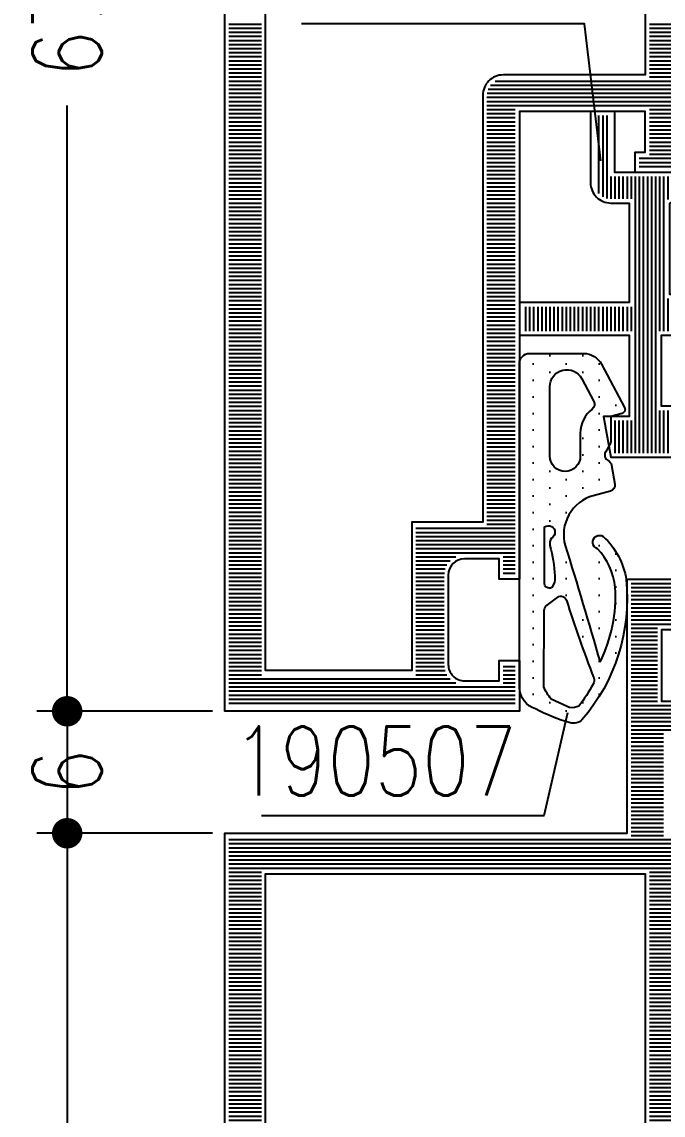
# Model space of a CAD drawing. Extents: x 16 to 197, y 49 to 240.
# Drawn here: x 33.15 to 48.94, y 186.83 to 213.72 of the extents above; entities that cross this region are included whole.
import ezdxf
from ezdxf.enums import TextEntityAlignment as Align

# ---------------------------------------------------------------- set-up
doc = ezdxf.new("R2010")
doc.units = 0
doc.header["$LTSCALE"] = 6
doc.layers.get('0').update_dxf_attribs({"color": 4, "linetype": 'CONTINUOUS'})
doc.layers.get('DEFPOINTS').update_dxf_attribs({"linetype": 'CONTINUOUS'})
for name, color, linetype in [('DICHT_PAR', 3, 'CONTINUOUS'), ('DICHT_SCH', 3, 'CONTINUOUS'), ('KH_NOR', 7, 'CONTINUOUS'), ('KH_SCH', 3, 'CONTINUOUS'), ('KN_NOR', 7, 'CONTINUOUS'), ('KN_SCH', 3, 'CONTINUOUS'), ('LLMASSE', 7, 'CONTINUOUS'), ('PNR', 7, 'CONTINUOUS')]:
    doc.layers.add(name, color=color, linetype=linetype)
doc.styles.add('SIM80S00', font='simplex.shx', dxfattribs={"width": 0.8})
doc.styles.get("Standard").update_dxf_attribs({"font": 'simplex.shx', "width": 0.8})
doc.dimstyles.new('DOK-1ZU1-PUNKT', dxfattribs={"dimscale": 0, "dimtxt": 3, "dimasz": 1.5, "dimexe": 1.5, "dimexo": 0.6, "dimgap": 1.5, "dimtad": 0, "dimdsep": 46, "dimtxsty": 'Standard', "dimblk": 'PUNKT', "dimblk1": 'PUNKT', "dimblk2": 'PUNKT', "dimcen": 0, "dimclrd": 2, "dimclre": 2, "dimclrt": 7, "dimadec": 0, "dimazin": 0, "dimtfac": 0.7, "dimtofl": 0, "dimtmove": 2, "dimatfit": 3, "dimldrblk": 'PUNKT', "dimfxl": 1, "dimtolj": 1, "dimarcsym": 0})

# ---------------------------------------------------------------- blocks, each defined once
blk = doc.blocks.new('*X32')
at = {"color": 0}
for p, q in [((-50.8, 10.7), (-50.8, 12.3)), ((-50.6, 10.7), (-50.6, 12.3)), ((-50.4, 10.7), (-50.4, 12.3)), ((-50.2, 10.7), (-50.2, 12.3)), ((-50, 10.7), (-50, 12.3)), ((-49.8, -1.3), (-49.8, 12.3)), ((-49.6, -1.3), (-49.6, 12.3)), ((-49.4, -1.3), (-49.4, 12.3)), ((-49.2, -1.3), (-49.2, 12.3)), ((-49, -1.3), (-49, 12.3)), ((-48.8, -1.3), (-48.8, 12.3)), ((-48.6, 10.2), (-48.6, 12.3)), ((-48.4, 10.2), (-48.4, 12.3)), ((-48.2, 10.2), (-48.2, 12.3)), ((-48, 10.2), (-48, 12.3)), ((-47.8, 10.2), (-47.8, 12.3)), ((-47.6, 10.2), (-47.6, 12.3)), ((-22.4, 10.2), (-22.4, 12.3)), ((-22.2, 10.2), (-22.2, 12.3)), ((-22, 10.2), (-22, 12.3)), ((-21.8, 10.2), (-21.8, 12.3)), ((-21.6, 10.2), (-21.6, 12.3)), ((-21.4, 10.2), (-21.4, 12.3)), ((-21.2, -1.3), (-21.2, 12.3)), ((-21, -1.3), (-21, 12.3)), ((-20.8, -1.3), (-20.8, 12.3)), ((-20.6, -1.3), (-20.6, 12.3)), ((-20.4, -1.3), (-20.4, 12.3)), ((-20.2, -1.3), (-20.2, 12.3)), ((-51, 10.7), (-51, 11.376)), ((-55.2, 5.1), (-55.2, 6.3)), ((-55, 5.1), (-55, 6.3)), ((-54.8, 5.1), (-54.8, 6.3)), ((-54.6, 5.1), (-54.6, 6.3)), ((-54.4, 5.1), (-54.4, 6.3)), ((-54.2, 5.1), (-54.2, 6.3)), ((-54, 5.1), (-54, 6.3)), ((-53.8, 5.1), (-53.8, 6.3)), ((-53.6, 5.1), (-53.6, 6.3)), ((-53.4, 5.1), (-53.4, 6.3)), ((-53.2, 5.1), (-53.2, 6.3)), ((-53, 5.1), (-53, 6.3)), ((-52.8, 5.1), (-52.8, 6.3)), ((-52.6, 5.1), (-52.6, 6.3)), ((-52.4, 5.1), (-52.4, 6.3)), ((-52.2, 5.1), (-52.2, 6.3)), ((-52, 5.1), (-52, 6.3)), ((-51.8, 5.1), (-51.8, 6.3)), ((-51.6, 5.1), (-51.6, 6.3)), ((-51.4, 5.1), (-51.4, 6.3)), ((-51.2, 5.1), (-51.2, 6.3)), ((-51, 5.1), (-51, 6.3)), ((-50.8, 5.1), (-50.8, 6.3)), ((-50.6, 5.1), (-50.6, 6.3)), ((-50.4, 5.1), (-50.4, 6.3)), ((-50.2, 5.1), (-50.2, 6.3)), ((-50, 5.1), (-50, 6.3)), ((-48.6, -1.3), (-48.6, 6.3)), ((-48.4, -1.3), (-48.4, 6.3)), ((-48.2, 4.7), (-48.2, 6.3)), ((-48, 4.7), (-48, 6.3)), ((-47.8, 4.7), (-47.8, 6.3)), ((-47.6, 4.7), (-47.6, 6.3)), ((-47.4, 4.7), (-47.4, 6.3)), ((-47.2, 4.7), (-47.2, 6.3)), ((-47, 4.7), (-47, 6.3)), ((-46.8, 4.7), (-46.8, 6.3)), ((-46.6, 4.7), (-46.6, 6.3)), ((-46.4, 4.7), (-46.4, 6.3)), ((-46.2, 4.7), (-46.2, 6.3)), ((-46, 4.7), (-46, 6.3)), ((-45.8, 4.7), (-45.8, 6.3)), ((-45.6, 4.7), (-45.6, 6.3)), ((-45.4, 4.7), (-45.4, 6.3)), ((-45.2, 4.7), (-45.2, 6.3)), ((-45, 4.7), (-45, 6.3)), ((-44.8, 4.7), (-44.8, 6.3)), ((-44.6, 4.7), (-44.6, 6.3)), ((-44.4, 4.7), (-44.4, 6.3)), ((-44.2, 4.7), (-44.2, 6.3)), ((-44, 4.7), (-44, 6.3)), ((-43.8, 4.7), (-43.8, 6.3)), ((-43.6, 4.7), (-43.6, 6.3)), ((-43.4, 4.7), (-43.4, 6.3)), ((-43.2, 4.7), (-43.2, 6.3)), ((-43, 4.7), (-43, 6.3)), ((-42.8, 4.7), (-42.8, 6.3)), ((-42.6, 4.7), (-42.6, 6.3)), ((-42.4, 4.7), (-42.4, 6.3)), ((-42.2, 4.7), (-42.2, 6.3)), ((-42, 4.7), (-42, 6.3)), ((-41.8, 4.7), (-41.8, 6.3)), ((-41.6, 4.7), (-41.6, 6.3)), ((-41.4, 4.7), (-41.4, 6.3)), ((-41.2, 4.7), (-41.2, 6.3)), ((-41, 4.7), (-41, 6.3)), ((-40.8, 4.7), (-40.8, 6.3)), ((-40.6, 4.7), (-40.6, 6.3)), ((-40.4, 4.7), (-40.4, 6.3)), ((-40.2, 4.7), (-40.2, 6.3)), ((-40, 4.7), (-40, 6.3)), ((-39.8, 4.7), (-39.8, 6.3)), ((-39.6, 4.7), (-39.6, 6.3)), ((-39.4, 4.7), (-39.4, 6.3)), ((-39.2, 4.7), (-39.2, 6.3)), ((-39, 4.7), (-39, 6.3)), ((-38.8, 4.7), (-38.8, 6.3)), ((-38.6, 4.7), (-38.6, 6.3)), ((-38.4, 4.7), (-38.4, 6.3)), ((-38.2, 4.7), (-38.2, 6.3)), ((-38, 4.7), (-38, 6.3)), ((-37.8, 4.7), (-37.8, 6.3)), ((-37.6, 4.7), (-37.6, 6.3)), ((-37.4, 4.7), (-37.4, 6.3)), ((-37.2, 4.7), (-37.2, 6.3)), ((-37, 4.7), (-37, 6.3)), ((-36.8, 4.7), (-36.8, 6.3)), ((-36.6, 4.7), (-36.6, 6.3)), ((-36.4, 4.7), (-36.4, 6.3)), ((-36.2, 4.7), (-36.2, 6.3)), ((-36, 4.7), (-36, 6.3)), ((-35.8, 4.7), (-35.8, 6.3)), ((-35.6, 4.7), (-35.6, 6.3)), ((-35.4, 4.7), (-35.4, 6.3)), ((-35.2, 4.7), (-35.2, 6.3)), ((-35, 4.7), (-35, 6.3)), ((-34.8, 4.7), (-34.8, 6.3)), ((-34.6, 4.7), (-34.6, 6.3)), ((-34.4, 4.7), (-34.4, 6.3)), ((-34.2, 4.7), (-34.2, 6.3)), ((-34, 4.7), (-34, 6.3)), ((-33.8, 4.7), (-33.8, 6.3)), ((-33.6, 4.7), (-33.6, 6.3)), ((-33.4, 4.7), (-33.4, 6.3)), ((-33.2, 4.7), (-33.2, 6.3)), ((-33, 4.7), (-33, 6.3)), ((-32.8, 4.7), (-32.8, 6.3)), ((-32.6, 4.7), (-32.6, 6.3)), ((-32.4, 4.7), (-32.4, 6.3)), ((-32.2, 4.7), (-32.2, 6.3)), ((-32, 4.7), (-32, 6.3)), ((-31.8, 4.7), (-31.8, 6.3)), ((-31.6, 4.7), (-31.6, 6.3)), ((-31.4, 4.7), (-31.4, 6.3)), ((-31.2, 4.7), (-31.2, 6.3)), ((-31, 4.7), (-31, 6.3)), ((-30.8, 4.7), (-30.8, 6.3)), ((-30.6, 4.7), (-30.6, 6.3)), ((-30.4, 4.7), (-30.4, 6.3)), ((-30.2, 4.7), (-30.2, 6.3)), ((-30, 4.7), (-30, 6.3)), ((-29.8, 4.7), (-29.8, 6.3)), ((-29.6, 4.7), (-29.6, 6.3)), ((-29.4, 4.7), (-29.4, 6.3)), ((-29.2, 4.7), (-29.2, 6.3)), ((-29, 4.7), (-29, 6.3)), ((-28.8, 4.7), (-28.8, 6.3)), ((-28.6, 4.7), (-28.6, 6.3)), ((-28.4, 4.7), (-28.4, 6.3)), ((-28.2, 4.7), (-28.2, 6.3)), ((-28, 4.7), (-28, 6.3)), ((-27.8, 4.7), (-27.8, 6.3)), ((-27.6, 4.7), (-27.6, 6.3)), ((-27.4, 4.7), (-27.4, 6.3)), ((-27.2, 4.7), (-27.2, 6.3)), ((-27, 4.7), (-27, 6.3)), ((-26.8, 4.7), (-26.8, 6.3)), ((-26.6, 4.7), (-26.6, 6.3)), ((-26.4, 4.7), (-26.4, 6.3)), ((-26.2, 4.7), (-26.2, 6.3)), ((-26, 4.7), (-26, 6.3)), ((-25.8, 4.7), (-25.8, 6.3)), ((-25.6, 4.7), (-25.6, 6.3)), ((-25.4, 4.7), (-25.4, 6.3)), ((-25.2, 4.7), (-25.2, 6.3)), ((-25, 4.7), (-25, 6.3)), ((-24.8, 4.7), (-24.8, 6.3)), ((-24.6, 4.7), (-24.6, 6.3)), ((-24.4, 4.7), (-24.4, 6.3)), ((-24.2, 4.7), (-24.2, 6.3)), ((-24, 4.7), (-24, 6.3)), ((-23.8, 4.7), (-23.8, 6.3)), ((-23.6, 4.7), (-23.6, 6.3)), ((-23.4, 4.7), (-23.4, 6.3)), ((-23.2, 4.7), (-23.2, 6.3)), ((-23, 4.7), (-23, 6.3)), ((-22.8, 4.7), (-22.8, 6.3)), ((-22.6, 4.7), (-22.6, 6.3)), ((-22.4, 4.7), (-22.4, 6.3)), ((-22.2, 4.7), (-22.2, 6.3)), ((-22, 4.7), (-22, 6.3)), ((-21.8, 4.7), (-21.8, 6.3)), ((-21.6, 4.7), (-21.6, 6.3)), ((-21.4, -1.3), (-21.4, 6.3)), ((-20, 0.4), (-20, 2.7)), ((-19.8, 0.4), (-19.8, 2.037)), ((-19.6, 0.4), (-19.6, 1.806)), ((-19.4, 0.4), (-19.4, 1.661)), ((-19.2, 0.4), (-19.2, 1.569)), ((-19, 0.4), (-19, 1.517)), ((-18.8, 0.4), (-18.8, 1.5)), ((-18.6, 0.4), (-18.6, 1.5)), ((-18.4, 0.4), (-18.4, 1.5)), ((-18.2, 0.4), (-18.2, 1.5)), ((-18, 0.4), (-18, 1.5)), ((-17.8, 0.4), (-17.8, 1.5)), ((-17.6, 0.4), (-17.6, 1.5)), ((-17.4, 0.4), (-17.4, 1.5)), ((-17.2, 0.4), (-17.2, 1.5)), ((-17, 0.4), (-17, 1.5)), ((-16.8, 0.4), (-16.8, 1.5)), ((-16.6, 0.4), (-16.6, 1.5)), ((-16.4, 0.4), (-16.4, 1.5)), ((-16.2, 0.4), (-16.2, 1.5)), ((-16, 0.4), (-16, 1.5)), ((-15.8, 0.4), (-15.8, 1.5)), ((-15.6, 0.4), (-15.6, 1.5)), ((-15.4, 0.4), (-15.4, 1.5)), ((-15.2, 0.4), (-15.2, 1.5)), ((-15, 0.4), (-15, 1.5)), ((-14.8, 0.4), (-14.8, 1.5)), ((-14.6, 0.4), (-14.6, 1.5)), ((-14.4, 0.4), (-14.4, 1.485)), ((-14.2, 0.263), (-14.2, 1.448)), ((-14, 0.063), (-14, 1.387)), ((-13.8, -0.137), (-13.8, 1.298)), ((-13.6, -0.337), (-13.6, 1.178)), ((-13.4, -0.537), (-13.4, 1.016)), ((-13.2, -0.737), (-13.2, 0.818)), ((-13, -0.937), (-13, 0.618)), ((-12.8, -1.137), (-12.8, 0.418)), ((-12.6, -1.3), (-12.6, 0.218)), ((-12.4, -1.3), (-12.4, 0.018)), ((-51.6, -4.3), (-51.6, -0.471)), ((-51.4, -4.3), (-51.4, -0.307)), ((-51.2, -4.3), (-51.2, -0.225)), ((-51, -1.3), (-51, -0.2)), ((-50.8, -1.3), (-50.8, -0.2)), ((-50.6, -1.3), (-50.6, -0.2)), ((-50.4, -1.3), (-50.4, -0.2)), ((-50.2, -1.3), (-50.2, -0.2)), ((-50, -1.3), (-50, -0.2)), ((-48.2, -1.3), (-48.2, -0.173)), ((-48, -1.3), (-48, -0.284)), ((-47.8, -1.3), (-47.8, -0.395)), ((-47.6, -1.3), (-47.6, -0.507)), ((-22.4, -1.3), (-22.4, -0.524)), ((-22.2, -1.3), (-22.2, -0.424)), ((-22, -1.3), (-22, -0.324)), ((-21.8, -1.3), (-21.8, -0.224)), ((-21.6, -1.3), (-21.6, -0.124)), ((-12.2, -1.3), (-12.2, -0.182)), ((-12, -1.3), (-12, -0.2)), ((-11.8, -1.3), (-11.8, -0.2)), ((-11.6, -1.3), (-11.6, -0.2)), ((-11.4, -1.3), (-11.4, -0.2)), ((-11.2, -1.3), (-11.2, -0.2)), ((-11, -1.3), (-11, -0.2)), ((-10.8, -1.3), (-10.8, -0.2)), ((-10.6, -1.3), (-10.6, -0.2)), ((-10.4, -1.3), (-10.4, -0.2)), ((-10.2, -1.3), (-10.2, -0.2)), ((-10, -1.3), (-10, -0.2)), ((-9.8, -1.3), (-9.8, -0.2)), ((-9.6, -1.3), (-9.6, -0.2)), ((-9.4, -1.3), (-9.4, -0.2)), ((-9.2, -1.3), (-9.2, -0.2)), ((-9, -1.3), (-9, -0.2)), ((-8.8, -1.3), (-8.8, -0.283)), ((-8.6, -1.3), (-8.6, -0.483)), ((-8.4, -1.3), (-8.4, -0.483)), ((-8.2, -1.3), (-8.2, -0.283)), ((-8, -1.3), (-8, -0.2)), ((-7.8, -1.3), (-7.8, -0.2)), ((-7.6, -1.3), (-7.6, -0.2)), ((-7.4, -1.3), (-7.4, -0.2)), ((-7.2, -1.3), (-7.2, -0.2)), ((-7, -1.3), (-7, -0.2)), ((-6.8, -1.3), (-6.8, -0.2)), ((-6.6, -1.3), (-6.6, -0.2)), ((-6.4, -1.3), (-6.4, -0.2)), ((-6.2, -1.3), (-6.2, -0.2)), ((-6, -1.3), (-6, -0.2)), ((-5.8, -4.3), (-5.8, -0.2)), ((-5.6, -4.3), (-5.6, -0.2)), ((-5.4, -4.3), (-5.4, -0.2)), ((-5.2, -4.3), (-5.2, -0.2)), ((-5, -4.3), (-5, -0.2))]:
    blk.add_line(p, q, dxfattribs=at)
blk = doc.blocks.new('B-LL132350')
at = {"layer": 'KN_NOR'}
blk.add_lwpolyline([(-21.5, 6.5), (-21.5, 10), (-22.8, 10), (-22.8, 12.5), (-19.8, 12.5), (-19.8, 2.7, 0.414214), (-18.8, 1.7), (-14.628, 1.7, -0.198823), (-13.214, 1.115), (-12.099, 0), (-8.8, 0), (-8.5, -0.3), (-8.2, 0), (-4.7, 0), (-4.7, -4.5), (-6.2, -4.5), (-6.2, -1.5), (-12.72, -1.5), (-14.42, 0.2), (-19.8, 0.2), (-19.8, -1.5), (-22.8, -1.5), (-22.8, -0.5), (-21.8, 0), (-21.8, 4.5), (-48.1, 4.5), (-48.1, 0), (-47.2, -0.5), (-47.2, -1.5), (-50.8, -1.5), (-50.8, -4.5), (-52, -4.5), (-52, -1, -0.414214), (-51, 0), (-50.1, 0), (-50.1, 4.9), (-55.5, 4.9), (-55.5, 6.5), (-50.1, 6.5), (-50.1, 10.5), (-51.358, 10.5), (-51.005, 12.5), (-47.2, 12.5), (-47.2, 10), (-48.5, 10), (-48.5, 6.5), (-21.5, 6.5)], format="xyb", close=True, dxfattribs=at)
at = {"layer": 'KN_SCH'}
blk.add_blockref('*X32', (0, 0), dxfattribs=at)
blk = doc.blocks.new('*X30')
at = {"color": 0}
for p, q in [((0.2, 66.6), (14.3, 66.6)), ((0.2, 66.4), (14.3, 66.4)), ((0.2, 66.2), (14.3, 66.2)), ((0.2, 66), (14.3, 66)), ((0.2, 65.8), (14.3, 65.8)), ((0.2, 65.6), (11.364, 65.6)), ((0.2, 65.4), (11.086, 65.4)), ((0.2, 65.2), (1.8, 65.2)), ((9.4, 65.2), (10.934, 65.2)), ((13.7, 65.6), (14.3, 65.6)), ((13.7, 65.4), (14.3, 65.4)), ((13.7, 65.2), (14.3, 65.2)), ((0.2, 65), (1.8, 65)), ((0.2, 64.8), (1.8, 64.8)), ((0.2, 64.6), (1.8, 64.6)), ((9.4, 65), (10.846, 65)), ((9.4, 64.8), (10.805, 64.8)), ((9.4, 64.6), (10.8, 64.6)), ((13.7, 65), (14.3, 65)), ((13.7, 64.8), (14.3, 64.8)), ((0.2, 64.4), (1.8, 64.4)), ((0.2, 64.2), (1.8, 64.2)), ((0.2, 64), (1.8, 64)), ((9.4, 64.4), (10.8, 64.4)), ((9.4, 64.2), (10.8, 64.2)), ((9.4, 64), (10.8, 64)), ((0.2, 63.8), (1.8, 63.8)), ((0.2, 63.6), (1.8, 63.6)), ((9.4, 63.8), (10.8, 63.8)), ((9.4, 63.6), (10.8, 63.6)), ((0.2, 63.4), (1.8, 63.4)), ((0.2, 63.2), (1.8, 63.2)), ((0.2, 63), (1.8, 63)), ((9.4, 63.4), (10.8, 63.4)), ((9.4, 63.2), (10.8, 63.2)), ((9.4, 63), (10.8, 63)), ((0.2, 62.8), (1.8, 62.8)), ((0.2, 62.6), (1.8, 62.6)), ((0.2, 62.4), (1.8, 62.4)), ((9.4, 62.8), (10.8, 62.8)), ((9.4, 62.6), (10.8, 62.6)), ((9.4, 62.4), (10.8, 62.4)), ((0.2, 62.2), (1.8, 62.2)), ((0.2, 62), (1.8, 62)), ((9.4, 62.2), (10.8, 62.2)), ((9.4, 62), (10.8, 62)), ((0.2, 61.8), (1.8, 61.8)), ((0.2, 61.6), (1.8, 61.6)), ((0.2, 61.4), (1.8, 61.4)), ((9.4, 61.8), (10.8, 61.8)), ((9.4, 61.6), (10.8, 61.6)), ((9.4, 61.4), (10.8, 61.4)), ((0.2, 61.2), (1.8, 61.2)), ((0.2, 61), (1.8, 61)), ((0.2, 60.8), (1.8, 60.8)), ((9.4, 61.2), (10.8, 61.2)), ((9.4, 61), (10.8, 61)), ((9.4, 60.8), (10.8, 60.8)), ((0.2, 60.6), (1.8, 60.6)), ((0.2, 60.4), (1.8, 60.4)), ((9.4, 60.6), (10.8, 60.6)), ((9.4, 60.4), (10.8, 60.4)), ((0.2, 60.2), (1.8, 60.2)), ((0.2, 60), (1.8, 60)), ((0.2, 59.8), (1.8, 59.8)), ((9.4, 60.2), (10.805, 60.2)), ((9.4, 60), (10.846, 60)), ((9.4, 59.8), (10.934, 59.8)), ((13.7, 60.2), (14.3, 60.2)), ((13.7, 60), (14.3, 60)), ((13.7, 59.8), (14.3, 59.8)), ((0.2, 59.6), (1.8, 59.6)), ((0.2, 59.4), (1.8, 59.4)), ((0.2, 59.2), (1.8, 59.2)), ((9.4, 59.6), (11.086, 59.6)), ((9.4, 59.4), (11.364, 59.4)), ((9.4, 59.2), (14.3, 59.2)), ((13.7, 59.6), (14.3, 59.6)), ((13.7, 59.4), (14.3, 59.4)), ((0.2, 59), (1.8, 59)), ((0.2, 58.8), (1.8, 58.8)), ((9.4, 59), (14.3, 59)), ((9.4, 58.8), (14.3, 58.8)), ((0.2, 58.6), (1.8, 58.6)), ((0.2, 58.4), (1.8, 58.4)), ((0.2, 58.2), (1.8, 58.2)), ((9.4, 58.6), (14.3, 58.6)), ((9.4, 58.4), (14.3, 58.4)), ((9.4, 58.2), (14.3, 58.2)), ((0.2, 58), (1.8, 58)), ((0.2, 57.8), (1.8, 57.8)), ((0.2, 57.6), (1.8, 57.6)), ((9.4, 58), (14.3, 58)), ((12.9, 57.8), (14.3, 57.8)), ((12.9, 57.6), (14.3, 57.6)), ((0.2, 57.4), (1.8, 57.4)), ((0.2, 57.2), (1.8, 57.2)), ((0.2, 57), (1.8, 57)), ((12.9, 57.4), (14.3, 57.4)), ((12.9, 57.2), (14.3, 57.2)), ((12.9, 57), (14.3, 57)), ((0.2, 56.8), (1.8, 56.8)), ((0.2, 56.6), (1.8, 56.6)), ((12.9, 56.8), (14.3, 56.8)), ((12.9, 56.6), (14.3, 56.6)), ((0.2, 56.4), (1.8, 56.4)), ((0.2, 56.2), (1.8, 56.2)), ((0.2, 56), (1.8, 56)), ((12.9, 56.4), (14.3, 56.4)), ((12.9, 56.2), (14.3, 56.2)), ((12.9, 56), (14.3, 56)), ((0.2, 55.8), (1.8, 55.8)), ((0.2, 55.6), (1.8, 55.6)), ((0.2, 55.4), (1.8, 55.4)), ((12.9, 55.8), (14.3, 55.8)), ((12.9, 55.6), (14.3, 55.6)), ((12.9, 55.4), (14.3, 55.4)), ((0.2, 55.2), (1.8, 55.2)), ((0.2, 55), (1.8, 55)), ((12.9, 55.2), (14.3, 55.2)), ((12.9, 55), (14.3, 55)), ((0.2, 54.8), (1.8, 54.8)), ((0.2, 54.6), (1.8, 54.6)), ((0.2, 54.4), (1.8, 54.4)), ((12.9, 54.8), (14.3, 54.8)), ((12.9, 54.6), (14.3, 54.6)), ((12.9, 54.4), (14.3, 54.4)), ((0.2, 54.2), (1.8, 54.2)), ((0.2, 54), (1.8, 54)), ((0.2, 53.8), (1.8, 53.8)), ((12.9, 54.2), (14.3, 54.2)), ((12.9, 54), (14.3, 54)), ((12.9, 53.8), (14.3, 53.8)), ((0.2, 53.6), (1.8, 53.6)), ((0.2, 53.4), (1.8, 53.4)), ((12.9, 53.6), (14.3, 53.6)), ((12.9, 53.4), (14.3, 53.4)), ((0.2, 53.2), (1.8, 53.2)), ((0.2, 53), (1.8, 53)), ((0.2, 52.8), (1.8, 52.8)), ((12.9, 53.2), (14.3, 53.2)), ((12.9, 53), (14.3, 53)), ((12.9, 52.8), (14.3, 52.8)), ((0.2, 52.6), (1.8, 52.6)), ((0.2, 52.4), (1.8, 52.4)), ((0.2, 52.2), (1.8, 52.2)), ((12.9, 52.6), (14.3, 52.6)), ((12.9, 52.4), (14.3, 52.4)), ((12.9, 52.2), (14.3, 52.2)), ((0.2, 52), (1.8, 52)), ((0.2, 51.8), (1.8, 51.8)), ((12.9, 52), (14.3, 52)), ((12.9, 51.8), (14.3, 51.8)), ((0.2, 51.6), (1.8, 51.6)), ((0.2, 51.4), (1.8, 51.4)), ((0.2, 51.2), (1.8, 51.2)), ((12.9, 51.6), (14.3, 51.6)), ((12.9, 51.4), (14.3, 51.4)), ((12.9, 51.2), (14.3, 51.2)), ((0.2, 51), (1.8, 51)), ((0.2, 50.8), (1.8, 50.8)), ((0.2, 50.6), (1.8, 50.6)), ((12.9, 51), (14.3, 51)), ((12.9, 50.8), (14.3, 50.8)), ((12.9, 50.6), (14.3, 50.6)), ((0.2, 50.4), (1.8, 50.4)), ((0.2, 50.2), (1.8, 50.2)), ((12.9, 50.4), (14.3, 50.4)), ((12.9, 50.2), (14.3, 50.2)), ((0.2, 50), (1.8, 50)), ((0.2, 49.8), (1.8, 49.8)), ((0.2, 49.6), (1.8, 49.6)), ((12.9, 50), (14.3, 50)), ((12.9, 49.8), (14.3, 49.8)), ((12.9, 49.6), (14.3, 49.6)), ((0.2, 49.4), (1.8, 49.4)), ((0.2, 49.2), (1.8, 49.2)), ((0.2, 49), (1.8, 49)), ((12.9, 49.4), (14.3, 49.4)), ((12.9, 49.2), (14.3, 49.2)), ((12.9, 49), (14.3, 49)), ((0.2, 48.8), (1.8, 48.8)), ((0.2, 48.6), (1.8, 48.6)), ((0.2, 48.4), (1.8, 48.4)), ((12.9, 48.8), (14.3, 48.8)), ((12.9, 48.6), (14.3, 48.6)), ((12.9, 48.4), (14.3, 48.4)), ((0.2, 48.2), (1.8, 48.2)), ((0.2, 48), (1.8, 48)), ((12.9, 48.2), (14.3, 48.2)), ((12.9, 48), (14.3, 48)), ((0.2, 47.8), (1.8, 47.8)), ((0.2, 47.6), (1.8, 47.6)), ((0.2, 47.4), (1.8, 47.4)), ((12.9, 47.8), (14.3, 47.8)), ((12.9, 47.6), (14.3, 47.6)), ((12.9, 47.4), (14.3, 47.4)), ((0.2, 47.2), (1.8, 47.2)), ((0.2, 47), (1.8, 47)), ((0.2, 46.8), (1.8, 46.8)), ((12.9, 47.2), (14.3, 47.2)), ((12.9, 47), (14.3, 47)), ((12.9, 46.8), (14.3, 46.8)), ((0.2, 46.6), (1.8, 46.6)), ((0.2, 46.4), (1.8, 46.4)), ((12.9, 46.6), (14.3, 46.6)), ((12.9, 46.4), (14.3, 46.4)), ((0.2, 46.2), (1.8, 46.2)), ((0.2, 46), (1.8, 46)), ((0.2, 45.8), (1.8, 45.8)), ((12.9, 46.2), (14.3, 46.2)), ((12.9, 46), (14.3, 46)), ((12.9, 45.8), (14.3, 45.8)), ((0.2, 45.6), (1.8, 45.6)), ((0.2, 45.4), (1.8, 45.4)), ((0.2, 45.2), (1.8, 45.2)), ((12.9, 45.6), (14.3, 45.6)), ((12.9, 45.4), (14.3, 45.4)), ((12.9, 45.2), (14.3, 45.2)), ((0.2, 45), (1.8, 45)), ((0.2, 44.8), (1.8, 44.8)), ((12.9, 45), (14.3, 45)), ((12.9, 44.8), (14.3, 44.8)), ((0.2, 44.6), (1.8, 44.6)), ((0.2, 44.4), (1.8, 44.4)), ((0.2, 44.2), (1.8, 44.2)), ((12.9, 44.6), (14.3, 44.6)), ((12.9, 44.4), (14.3, 44.4)), ((12.9, 44.2), (14.3, 44.2)), ((0.2, 44), (1.8, 44)), ((0.2, 43.8), (1.8, 43.8)), ((0.2, 43.6), (1.8, 43.6)), ((12.9, 44), (14.3, 44)), ((12.9, 43.8), (14.3, 43.8)), ((12.9, 43.6), (14.3, 43.6)), ((0.2, 43.4), (1.8, 43.4)), ((0.2, 43.2), (1.8, 43.2)), ((12.9, 43.4), (14.3, 43.4)), ((12.9, 43.2), (14.3, 43.2)), ((0.2, 43), (1.8, 43)), ((0.2, 42.8), (1.8, 42.8)), ((0.2, 42.6), (1.8, 42.6)), ((12.9, 43), (14.3, 43)), ((12.9, 42.8), (14.3, 42.8)), ((12.9, 42.6), (14.3, 42.6)), ((0.2, 42.4), (1.8, 42.4)), ((0.2, 42.2), (1.8, 42.2)), ((0.2, 42), (1.8, 42)), ((12.9, 42.4), (14.3, 42.4)), ((12.9, 42.2), (14.3, 42.2)), ((12.9, 42), (14.3, 42)), ((0.2, 41.8), (1.8, 41.8)), ((0.2, 41.6), (1.8, 41.6)), ((12.9, 41.8), (14.3, 41.8)), ((12.9, 41.6), (14.3, 41.6)), ((0.2, 41.4), (1.8, 41.4)), ((0.2, 41.2), (1.8, 41.2)), ((0.2, 41), (1.8, 41)), ((12.9, 41.4), (14.3, 41.4)), ((12.9, 41.2), (14.3, 41.2)), ((12.9, 41), (14.3, 41)), ((0.2, 40.8), (1.8, 40.8)), ((0.2, 40.6), (1.8, 40.6)), ((0.2, 40.4), (1.8, 40.4)), ((12.9, 40.8), (14.3, 40.8)), ((12.9, 40.6), (14.3, 40.6)), ((12.9, 40.4), (14.3, 40.4)), ((0.2, 40.2), (1.8, 40.2)), ((0.2, 40), (1.8, 40)), ((0.2, 39.8), (1.8, 39.8)), ((12.9, 40.2), (14.3, 40.2)), ((12.9, 40), (14.3, 40)), ((12.9, 39.8), (14.3, 39.8)), ((20.4, 40.2), (49.6, 40.2)), ((20.4, 40), (49.6, 40)), ((20.4, 39.8), (49.6, 39.8)), ((0.2, 39.6), (1.8, 39.6)), ((0.2, 39.4), (1.8, 39.4)), ((12.9, 39.6), (14.3, 39.6)), ((12.9, 39.4), (14.3, 39.4)), ((20.9, 39.6), (49.1, 39.6)), ((20.9, 39.4), (49.1, 39.4)), ((0.2, 39.2), (1.8, 39.2)), ((0.2, 39), (1.8, 39)), ((0.2, 38.8), (1.8, 38.8)), ((12.9, 39.2), (14.3, 39.2)), ((12.9, 39), (14.3, 39)), ((12.9, 38.8), (14.3, 38.8)), ((20.9, 39.2), (49.1, 39.2)), ((20.9, 39), (49.1, 39)), ((20.9, 38.8), (22.3, 38.8)), ((0.2, 38.6), (1.8, 38.6)), ((0.2, 38.4), (1.8, 38.4)), ((0.2, 38.2), (1.8, 38.2)), ((12.9, 38.6), (14.3, 38.6)), ((12.9, 38.4), (14.3, 38.4)), ((12.9, 38.2), (14.3, 38.2)), ((20.9, 38.6), (22.3, 38.6)), ((20.9, 38.4), (22.3, 38.4)), ((20.9, 38.2), (22.3, 38.2)), ((0.2, 38), (1.8, 38)), ((0.2, 37.8), (1.8, 37.8)), ((12.9, 38), (14.3, 38)), ((12.9, 37.8), (14.3, 37.8)), ((20.9, 38), (22.3, 38)), ((20.9, 37.8), (22.3, 37.8)), ((0.2, 37.6), (1.8, 37.6)), ((0.2, 37.4), (1.8, 37.4)), ((0.2, 37.2), (1.8, 37.2)), ((12.9, 37.6), (14.3, 37.6)), ((12.9, 37.4), (14.3, 37.4)), ((12.9, 37.2), (22.3, 37.2)), ((20.9, 37.6), (22.3, 37.6)), ((20.9, 37.4), (22.3, 37.4)), ((0.2, 37), (1.8, 37)), ((0.2, 36.8), (1.8, 36.8)), ((0.2, 36.6), (1.8, 36.6)), ((12.9, 37), (22.3, 37)), ((12.9, 36.8), (22.3, 36.8)), ((12.906, 36.6), (22.3, 36.6)), ((0.2, 36.4), (1.8, 36.4)), ((0.2, 36.2), (1.8, 36.2)), ((12.958, 36.4), (22.3, 36.4)), ((13.076, 36.2), (22.3, 36.2)), ((0.2, 36), (1.8, 36)), ((0.2, 35.8), (1.8, 35.8)), ((0.2, 35.6), (1.8, 35.6)), ((13.313, 36), (22.3, 36)), ((20.9, 35.8), (22.3, 35.8)), ((20.9, 35.6), (22.3, 35.6)), ((0.2, 35.4), (1.8, 35.4)), ((0.2, 35.2), (1.8, 35.2)), ((0.2, 35), (1.8, 35)), ((20.9, 35.4), (22.3, 35.4)), ((20.9, 35.2), (22.3, 35.2)), ((20.9, 35), (22.3, 35)), ((0.2, 34.8), (1.8, 34.8)), ((0.2, 34.6), (1.8, 34.6)), ((20.9, 34.8), (22.3, 34.8)), ((20.9, 34.6), (22.3, 34.6)), ((0.2, 34.4), (1.8, 34.4)), ((0.2, 34.2), (1.8, 34.2)), ((0.2, 34), (1.8, 34)), ((20.9, 34.4), (22.3, 34.4)), ((20.9, 34.2), (22.3, 34.2)), ((20.9, 34), (22.3, 34)), ((0.2, 33.8), (1.8, 33.8)), ((0.2, 33.6), (1.8, 33.6)), ((0.2, 33.4), (1.8, 33.4)), ((20.9, 33.8), (22.3, 33.8)), ((20.9, 33.6), (22.3, 33.6)), ((20.9, 33.4), (22.3, 33.4)), ((0.2, 33.2), (1.8, 33.2)), ((20.9, 33.2), (22.3, 33.2))]:
    blk.add_line(p, q, dxfattribs=at)
blk = doc.blocks.new('B-LL132342')
at = {"layer": 'KH_NOR'}
blk.add_lwpolyline([(49.8, 40.5), (20.2, 40.5), (20.2, 39.5), (20.7, 39.5), (20.7, 37.5), (14.5, 37.5), (14.5, 60.5), (13.5, 60.5), (13.5, 59.5), (11.8, 59.5, -0.414213), (11, 60.3), (11, 64.7, -0.414214), (11.8, 65.5), (13.5, 65.5), (13.5, 64.5), (14.5, 64.5), (14.5, 67), (0, 67), (0, 0)], format="xyb", dxfattribs=at)
blk.add_lwpolyline([(2, 6.3), (20.7, 6.3), (20.7, 35.7), (13.7, 35.7, -0.414214), (12.7, 36.7), (12.7, 57.7), (9.2, 57.7), (9.2, 65), (2, 65), (2, 6.3)], format="xyb", close=True, dxfattribs=at)
at = {"layer": 'KH_SCH'}
blk.add_blockref('*X30', (0, 0), dxfattribs=at)
blk = doc.blocks.new('PUNKT')
at = {"color": 0, "linetype": 'CONTINUOUS'}
blk.add_line((-0.5, 0), (-1, 0), dxfattribs=at)
at = {"color": 0, "linetype": 'CONTINUOUS', "const_width": 0.5}
blk.add_lwpolyline([(-0.25, 0, 1), (0.25, 0, 1)], format="xyb", close=True, dxfattribs=at)
blk = doc.blocks.new('*D34')
at = {"color": 3, "linetype": 'ByBlock'}
for p, q in [((37.846, 193.765), (33.515, 193.765)), ((34.265, 193.015), (34.265, 178.116)), ((34.265, 159.515), (34.265, 174.414)), ((37.846, 158.765), (33.515, 158.765))]:
    blk.add_line(p, q, dxfattribs=at)
at = {"layer": 'DEFPOINTS', "color": 0, "linetype": 'ByBlock'}
for p in [(34.265, 193.765), (38.146, 193.765), (38.146, 158.765)]:
    blk.add_point(p, dxfattribs=at)
at = {"color": 3, "linetype": 'ByBlock', "xscale": 0.75, "yscale": 0.75, "zscale": 0.75}
for p, rotation in [((34.265, 193.765), 90), ((34.265, 158.765), 270)]:
    blk.add_blockref('PUNKT', p, dxfattribs=dict(at, rotation=rotation))
at = {"color": 3, "linetype": 'ByBlock', "insert": (34.265, 176.265), "char_height": 1.7, "attachment_point": 5, "rotation": 90}
blk.add_mtext('\\A1;70', dxfattribs=at)
blk = doc.blocks.new('*D35')
at = {"color": 3, "linetype": 'ByBlock'}
for p, q in [((37.846, 230.265), (33.515, 230.265)), ((34.265, 229.515), (34.265, 215.366)), ((34.265, 197.515), (34.265, 211.664)), ((37.846, 196.765), (33.515, 196.765))]:
    blk.add_line(p, q, dxfattribs=at)
at = {"layer": 'DEFPOINTS', "color": 0, "linetype": 'ByBlock'}
for p in [(34.265, 230.265), (38.146, 230.265), (38.146, 196.765)]:
    blk.add_point(p, dxfattribs=at)
at = {"color": 3, "linetype": 'ByBlock', "xscale": 0.75, "yscale": 0.75, "zscale": 0.75}
for p, rotation in [((34.265, 230.265), 90), ((34.265, 196.765), 270)]:
    blk.add_blockref('PUNKT', p, dxfattribs=dict(at, rotation=rotation))
at = {"color": 3, "linetype": 'ByBlock', "insert": (34.265, 213.515), "char_height": 1.7, "attachment_point": 5, "rotation": 90}
blk.add_mtext('\\A1;67', dxfattribs=at)
blk = doc.blocks.new('*D36')
at = {"color": 3, "linetype": 'ByBlock'}
for p, q in [((34.265, 197.515), (34.265, 198.265)), ((37.846, 196.765), (33.515, 196.765)), ((34.265, 196.765), (34.265, 193.765)), ((37.846, 193.765), (33.515, 193.765)), ((34.265, 193.015), (34.265, 192.265))]:
    blk.add_line(p, q, dxfattribs=at)
at = {"layer": 'DEFPOINTS', "color": 0, "linetype": 'ByBlock'}
for p in [(38.146, 196.765), (34.265, 193.765), (38.146, 193.765)]:
    blk.add_point(p, dxfattribs=at)
at = {"color": 3, "linetype": 'ByBlock', "xscale": 0.75, "yscale": 0.75, "zscale": 0.75}
for p, rotation in [((34.265, 196.765), 270), ((34.265, 193.765), 90)]:
    blk.add_blockref('PUNKT', p, dxfattribs=dict(at, rotation=rotation))
at = {"color": 3, "linetype": 'ByBlock', "insert": (34.265, 195.265), "char_height": 1.7, "attachment_point": 5, "rotation": 90}
blk.add_mtext('\\A1;6', dxfattribs=at)
blk = doc.blocks.new('B-LL190507')
at = {"layer": 'DICHT_SCH'}
h = blk.add_hatch(dxfattribs=at)
h.set_pattern_fill('DOTS', color=256, scale=13, angle=90, style=0)
h.set_pattern_definition([(90, (-2.1042, 9.245), (-0.8125, 0.40625), [0, -0.8125])])
edge = h.paths.add_edge_path()
edge.add_arc((2.522, 5.657), 7.252, 176.5467, 206.4924, ccw=False)
edge.add_arc((-1.493, 5.763), 3.242, 136.466, 174.1543, ccw=False)
edge.add_arc((-3.947, 8.316), 0.337, 288.1014, 483.2427)
edge.add_arc((-1.576, 5.877), 3.733, 133.2131, 170.8315)
edge.add_arc((3.831, 5.561), 9.137, 174.2794, 220.8474)
edge.add_arc((-2.652, 0.017), 0.609, 225.1772, 284.6593)
edge.add_arc((-5.17, 8.442), 9.402, 286.5109, 297.7021)
edge.add_arc((-1.155, 1.218), 1.156, 287.9222, 357.4534)
edge.add_line((0, 1.166), (0, 17.1))
edge.add_arc((-0.5, 17.1), 0.5, 360, 450)
edge.add_line((-0.5, 17.6), (-3.159, 17.6))
edge.add_arc((-3.159, 16.6), 1, 90, 152)
edge.add_line((-4.042, 17.07), (-5.177, 14.935))
edge.add_arc((-5, 14.841), 0.2, 152, 255)
edge.add_line((-5.052, 14.648), (-4.5, 14.5))
edge.add_line((-4.5, 14.5), (-4.5, 13.28))
edge.add_arc((-4.2, 13.28), 0.3, 180, 210)
edge.add_line((-4.46, 13.13), (-4.24, 12.75))
edge.add_arc((-4.5, 12.6), 0.3, 295.932, 390, ccw=False)
edge.add_arc((-4.238, 12.06), 0.3, 115.932, 170)
edge.add_line((-4.533, 12.113), (-4.699, 11.171))
edge.add_arc((-4.404, 11.119), 0.3, 170, 255)
edge.add_line((-4.481, 10.829), (-3.639, 10.603))
edge.add_arc((-4.165, 8.691), 1.984, 344.1903, 434.6273, ccw=False)
edge.add_arc((267.755, -75.68), 282.726, 162.75215, 163.96387)
edge = h.paths.add_edge_path(flags=16)
edge.add_line((-3.071, 16.357), (-3.665, 15.241))
edge.add_arc((-3.4, 15.1), 0.3, 152, 232.3301)
edge.add_arc((-4.5, 13.675), 1.5, 360, 412.3301, ccw=False)
edge.add_line((-3, 13.675), (-3, 12.55))
edge.add_arc((-2.25, 12.55), 0.75, 180, 360)
edge.add_line((-1.5, 12.55), (-1.5, 15.966))
edge.add_arc((-2.334, 15.966), 0.834, 360, 512)
edge = h.paths.add_edge_path(flags=16)
edge.add_arc((-1.959, 8.251), 0.464, 348.1957, 394.0677, ccw=False)
edge.add_arc((5.078, 6.341), 6.828, 164.5836, 177.4216)
edge.add_arc((-0.554, 6.58), 1.191, 176.7166, 195.3946)
edge.add_line((-1.702, 6.264), (-1.603, 6.089))
edge.add_arc((-1.48, 6.31), 0.253, 240.7297, 366.7579)
edge.add_line((-1.229, 6.339), (-1.244, 9.074))
edge.add_arc((-1.425, 8.802), 0.327, 416.3347, 602.9129)
edge = h.paths.add_edge_path(flags=16)
edge.add_arc((-2.587, 0.566), 0.399, 284.2836, 305.0373)
edge.add_line((-2.358, 0.24), (-1.567, 0.601))
edge.add_arc((-3.309, 2.085), 2.288, 319.5545, 337.1345)
edge.add_line((-1.2, 1.196), (-1.221, 4.954))
edge.add_arc((-1.521, 4.952), 0.3, 360.3199, 420.3199)
edge.add_line((-1.373, 5.213), (-1.89, 5.62))
edge.add_arc((-2.038, 5.36), 0.3, 420.3199, 520.1295)
edge.add_arc((-65.505, 25.459), 66.274, 338.93722, 342.43787, ccw=False)
edge.add_arc((-3.382, 1.517), 0.304, 155.8587, 215.755)
edge.add_arc((4.374, 5.758), 9.142, 208.9063, 217.0073)
edge.add_arc((-2.576, 0.977), 0.802, 244.1463, 276.2585)
at = {"layer": 'DICHT_PAR'}
for points in [[(-3.969, 2.422, -0.131411), (-4.717, 6.094, -0.165945), (-3.843, 7.996, 1.141701), (-4.132, 8.598, 0.165632), (-5.261, 6.472, 0.206034), (-3.081, -0.415, 0.265529), (-2.498, -0.572, 0.04887), (-0.799, 0.118, 0.313051), (0, 1.166), (0, 17.1, 0.414214), (-0.5, 17.6), (-3.159, 17.6, 0.277325), (-4.042, 17.07), (-5.177, 14.935, 0.482343), (-5.052, 14.648), (-4.5, 14.5), (-4.5, 13.28, 0.131652), (-4.46, 13.13), (-4.24, 12.75, -0.435165), (-4.369, 12.33, 0.240393), (-4.533, 12.113), (-4.699, 11.171, 0.388879), (-4.481, 10.829), (-3.639, 10.603, -0.416449), (-2.257, 8.15, 0.005287), (-3.969, 2.422)], [(-3.071, 16.357), (-3.665, 15.241, 0.365602), (-3.583, 14.863, -0.232386), (-3, 13.675), (-3, 12.55, 1), (-1.5, 12.55), (-1.5, 15.966, 0.781286), (-3.071, 16.357)], [(-1.574, 8.511, -0.202871), (-1.504, 8.156, 0.056075), (-1.743, 6.648, 0.081679), (-1.702, 6.264), (-1.603, 6.089, 0.61297), (-1.229, 6.339), (-1.244, 9.074, 1.059119), (-1.574, 8.511)], [(-2.489, 0.18, 0.090803), (-2.358, 0.24), (-1.567, 0.601, 0.076858), (-1.2, 1.196), (-1.221, 4.954, 0.267949), (-1.373, 5.213), (-1.89, 5.62, 0.465297), (-2.32, 5.462, -0.015276), (-3.659, 1.641, 0.267464), (-3.629, 1.339, 0.035362), (-2.926, 0.255, 0.14104), (-2.489, 0.18)]]:
    blk.add_lwpolyline(points, format="xyb", close=True, dxfattribs=at)
blk = doc.blocks.new('B-LL132344')
at = {"layer": 'KH_SCH'}
h = blk.add_hatch(dxfattribs=at)
h.set_pattern_fill('_U', color=256, scale=0.2, style=0, pattern_type=0)
h.set_pattern_definition([(0, (33.76174, 26.39454), (0, 0.2), [])])
edge = h.paths.add_edge_path()
edge.add_line((0.2, 6.201), (20, 6.201))
edge.add_line((20, 6.201), (20, -6.3))
edge.add_line((20, -6.3), (22.6, -6.3))
edge.add_line((22.6, -6.3), (22.6, -4.2))
edge.add_line((22.6, -4.2), (21.3, -4.2))
edge.add_line((21.3, -4.2), (21.3, -0.3))
edge.add_line((21.3, -0.3), (48.7, -0.3))
edge.add_line((48.7, -0.3), (48.7, -4.2))
edge.add_line((48.7, -4.2), (47.4, -4.2))
edge.add_line((47.4, -4.2), (47.4, -6.3))
edge.add_line((47.4, -6.3), (50.837, -6.3))
edge.add_line((50.837, -6.3), (51.119, -4.7))
edge.add_line((51.119, -4.7), (49.9, -4.7))
edge.add_line((49.9, -4.7), (49.9, -0.3))
edge.add_line((49.9, -0.3), (55.7, -0.3))
edge.add_line((55.7, -0.3), (55.7, -18.8))
edge.add_line((55.7, -18.8), (69.8, -18.8))
edge.add_line((69.8, -18.8), (69.8, 50.8))
edge.add_line((69.8, 50.8), (68.104, 50.8))
edge.add_arc((68.104, 49), 1.8, 90, 135)
edge.add_line((66.831, 50.273), (66.524, 49.965))
edge.add_line((66.524, 49.965), (66.634, 49.7))
edge.add_line((66.634, 49.7), (68.5, 49.7))
edge.add_line((68.5, 49.7), (68.5, 46.3))
edge.add_line((68.5, 46.3), (53.9, 46.3))
edge.add_line((53.9, 46.3), (53.9, 49.7))
edge.add_line((53.9, 49.7), (55.8, 49.7))
edge.add_line((55.8, 49.7), (55.8, 50))
edge.add_arc((55, 50), 0.8, 0, 90)
edge.add_line((55, 50.8), (52.7, 50.8))
edge.add_line((52.7, 50.8), (52.7, 46.3))
edge.add_line((52.7, 46.3), (49.1, 46.3))
edge.add_line((49.1, 46.3), (49.1, 48.7))
edge.add_line((49.1, 48.7), (49.6, 48.7))
edge.add_line((49.6, 48.7), (49.6, 49.3))
edge.add_line((49.6, 49.3), (20.4, 49.3))
edge.add_line((20.4, 49.3), (20.4, 48.7))
edge.add_line((20.4, 48.7), (20.9, 48.7))
edge.add_line((20.9, 48.7), (20.9, 46.3))
edge.add_line((20.9, 46.3), (14.3, 46.3))
edge.add_line((14.3, 46.3), (14.3, 69.3))
edge.add_line((14.3, 69.3), (13.7, 69.3))
edge.add_line((13.7, 69.3), (13.7, 68.3))
edge.add_line((13.7, 68.3), (11.8, 68.3))
edge.add_arc((11.8, 69.3), 1, 180, 270, ccw=False)
edge.add_line((10.8, 69.3), (10.8, 73.7))
edge.add_arc((11.8, 73.7), 1, 90, 180, ccw=False)
edge.add_line((11.8, 74.7), (13.7, 74.7))
edge.add_line((13.7, 74.7), (13.7, 73.7))
edge.add_line((13.7, 73.7), (14.3, 73.7))
edge.add_line((14.3, 73.7), (14.3, 75.8))
edge.add_line((14.3, 75.8), (0.2, 75.8))
edge.add_line((0.2, 75.8), (0.2, 6.201))
edge = h.paths.add_edge_path(flags=16)
edge.add_line((22.3, 47.9), (22.3, 6.2))
edge.add_line((22.3, 6.2), (21.6, 6.2))
edge.add_line((21.6, 6.2), (21.6, 1.1))
edge.add_line((21.6, 1.1), (47.7, 1.1))
edge.add_line((47.7, 1.1), (47.7, 10.8))
edge.add_line((47.7, 10.8), (49.1, 10.8))
edge.add_line((49.1, 10.8), (49.1, 7.8))
edge.add_line((49.1, 7.8), (57.1, 7.8))
edge.add_line((57.1, 7.8), (57.1, 7.2))
edge.add_arc((56.3, 7.2), 0.8, -90, 0, ccw=False)
edge.add_line((56.3, 6.4), (50.3, 6.4))
edge.add_arc((50.3, 5.2), 1.2, 90, 180)
edge.add_line((49.1, 5.2), (49.1, 2.3))
edge.add_arc((50.3, 2.3), 1.2, 180, 270)
edge.add_line((50.3, 1.1), (56.3, 1.1))
edge.add_arc((56.3, 0.3), 0.8, 0, 90, ccw=False)
edge.add_line((57.1, 0.3), (57.1, -17.2))
edge.add_line((57.1, -17.2), (68.2, -17.2))
edge.add_line((68.2, -17.2), (68.2, 44.9))
edge.add_line((68.2, 44.9), (49.1, 44.9))
edge.add_line((49.1, 44.9), (49.1, 41.9))
edge.add_line((49.1, 41.9), (47.7, 41.9))
edge.add_line((47.7, 41.9), (47.7, 47.9))
edge.add_line((47.7, 47.9), (22.3, 47.9))
edge = h.paths.add_edge_path(flags=16)
edge.add_line((20.9, 44.9), (13.7, 44.9))
edge.add_arc((13.7, 45.7), 0.8, 180, 270, ccw=False)
edge.add_line((12.9, 45.7), (12.9, 66.9))
edge.add_line((12.9, 66.9), (9.4, 66.9))
edge.add_line((9.4, 66.9), (9.4, 74.2))
edge.add_line((9.4, 74.2), (1.8, 74.2))
edge.add_line((1.8, 74.2), (1.8, 7.8))
edge.add_line((1.8, 7.8), (20.9, 7.8))
edge.add_line((20.9, 7.8), (20.9, 44.9))
at = {"layer": 'KH_NOR'}
for points in [[(22.8, -4), (21.5, -4), (21.5, -0.5), (48.5, -0.5)], [(0, 76), (0, 6.001), (0, 6.001), (19.8, 6.001), (19.8, -6.5), (22.8, -6.5)]]:
    blk.add_lwpolyline(points, dxfattribs=at)
blk.add_lwpolyline([(20.7, 44.7), (13.7, 44.7, -0.414214), (12.7, 45.7), (12.7, 66.7), (9.2, 66.7), (9.2, 74), (2, 74), (2, 8), (20.7, 8), (20.7, 44.7)], format="xyb", close=True, dxfattribs=at)

msp = doc.modelspace()

# ---------------------------------------------------------------- linework, layer by layer
at = {"layer": 'PNR', "color": 3}
for points in [[(47.3999, 210.304), (46.9951, 213.6745), (40.0349, 213.6745)], [(46.5818, 196.7311), (45.9988, 194.191), (39.0486, 194.191)]]:
    msp.add_lwpolyline(points, dxfattribs=at)

# ---------------------------------------------------------------- block references
at = {"xscale": -0.5, "yscale": 0.5, "zscale": 0.5, "rotation": 180}
for name, p in [('B-LL132342', (38.1464, 230.2647)), ('B-LL132350', (73.1464, 209.2647)), ('B-LL132344', (38.1464, 196.7647))]:
    msp.add_blockref(name, p, dxfattribs=at)
at = {"xscale": -0.5, "yscale": 0.5, "zscale": 0.5}
msp.add_blockref('B-LL190507', (45.3964, 196.7649), dxfattribs=at)

# ---------------------------------------------------------------- texts
at = {"layer": 'PNR', "color": 3, "style": 'SIM80S00', "width": 0.8}
msp.add_text('190507', height=1.7, dxfattribs=at).set_placement((45.3343, 194.691), align=Align.RIGHT)

# ---------------------------------------------------------------- dimensions: what is measured, and where the dimension line sits
at = {"layer": 'LLMASSE'}
for base, p1, p2, picture, middle in [((34.2646, 230.2647), (38.1464, 196.7647), (38.1464, 230.2647), '*D35', (34.2646, 213.5147)), ((34.2646, 193.7647), (38.1464, 196.7647), (38.1464, 193.7647), '*D36', (34.2646, 195.2647)), ((34.2646, 193.7647), (38.1464, 158.7649), (38.1464, 193.7647), '*D34', (34.2646, 176.2648))]:
    dim = msp.add_linear_dim(base=base, p1=p1, p2=p2, angle=270, dimstyle='DOK-1ZU1-PUNKT', override={"dimscale": 0.5, "dimtxt": 3.4, "dimlfac": 2, "dimclrd": 3, "dimclre": 3, "dimclrt": 3}, dxfattribs=at)
    dim.commit()
    dim.dimension.update_dxf_attribs({"geometry": picture, "text_midpoint": middle, "dimtype": 160})

doc.saveas('drawing.dxf')
